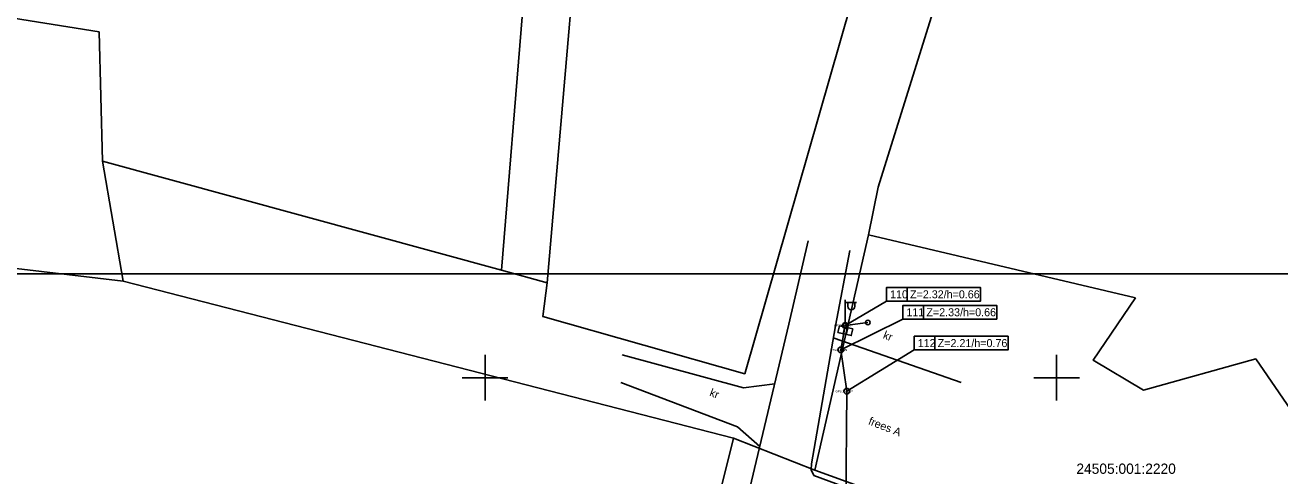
# Model space of a CAD drawing. Extents: x 567100 to 572248, y 6594598 to 6599275.
# Drawn here: x 572059.8 to 572169.5, y 6598491.4 to 6598530.9 of the extents above; entities that cross this region are included whole.
import ezdxf

# ---------------------------------------------------------------- set-up
doc = ezdxf.new("R2010")
doc.units = 0
for name, color, linetype in [('ELRAJATISMP', 7, 'Continuous'), ('KOORDPUNKT', 7, 'Continuous'), ('KORGUS-EH2000', 7, 'Continuous'), ('MOOTKORG-EH2000', 7, 'Continuous'), ('MOOTMPUNKT', 7, 'Continuous'), ('MOOTNR', 7, 'Continuous'), ('PIIR', 7, 'Continuous'), ('POST', 7, 'Continuous'), ('SITRASS', 7, 'Continuous'), ('TEE', 7, 'Continuous'), ('VORK', 7, 'Continuous'), ('VORMISTUS', 7, 'Continuous')]:
    doc.layers.add(name, color=color, linetype=linetype)

msp = doc.modelspace()

# ---------------------------------------------------------------- linework, layer by layer
at = {"layer": 'ELRAJATISMP'}
for p, q in [((572131.46, 6598504.44), (572131.32, 6598503.86)), ((572131.72, 6598504.38), (572131.58, 6598503.8))]:
    msp.add_line(p, q, dxfattribs=at)
msp.add_lwpolyline([(572131.01, 6598504.55), (572132.17, 6598504.27), (572132.03, 6598503.69), (572130.87, 6598503.97)], close=True, dxfattribs=at)
at = {"layer": 'KOORDPUNKT'}
for p, q in [((572136.93, 6598506.7), (572136.93, 6598507.9)), ((572138.36, 6598505.13), (572138.36, 6598506.33)), ((572139.35, 6598502.43), (572139.35, 6598503.63))]:
    msp.add_line(p, q, dxfattribs=at)
for points in [[(572131.5, 6598504.58), (572135.13, 6598506.7), (572143.33, 6598506.7), (572143.33, 6598507.9), (572135.13, 6598507.9), (572135.13, 6598506.7)], [(572131.13, 6598502.43), (572136.56, 6598505.13), (572144.76, 6598505.13), (572144.76, 6598506.33), (572136.56, 6598506.33), (572136.56, 6598505.13)], [(572131.64, 6598498.81), (572137.55, 6598502.43), (572145.75, 6598502.43), (572145.75, 6598503.63), (572137.55, 6598503.63), (572137.55, 6598502.43)]]:
    msp.add_lwpolyline(points, dxfattribs=at)
for centre, radius in [((572131.5, 6598504.58), 0.188), ((572131.5, 6598504.58), 0.00988), ((572131.5, 6598504.58), 0.0121), ((572131.5, 6598504.58), 0.0143), ((572131.5, 6598504.58), 0.0165), ((572131.5, 6598504.58), 0.0188), ((572131.5, 6598504.58), 0.00323), ((572131.5, 6598504.58), 0.00545), ((572131.5, 6598504.58), 0.00766), ((572131.13, 6598502.43), 0.25), ((572131.13, 6598502.43), 0.025), ((572131.13, 6598502.43), 0.0191), ((572131.13, 6598502.43), 0.0221), ((572131.13, 6598502.43), 0.0161), ((572131.13, 6598502.43), 0.0102), ((572131.13, 6598502.43), 0.0132), ((572131.13, 6598502.43), 0.0043), ((572131.13, 6598502.43), 0.00726), ((572131.64, 6598498.81), 0.25), ((572131.64, 6598498.81), 0.0221), ((572131.64, 6598498.81), 0.025), ((572131.64, 6598498.81), 0.0191), ((572131.64, 6598498.81), 0.0132), ((572131.64, 6598498.81), 0.0161), ((572131.64, 6598498.81), 0.0102), ((572131.64, 6598498.81), 0.0043), ((572131.64, 6598498.81), 0.00726)]:
    msp.add_circle(centre, radius, dxfattribs=at)
at = {"layer": 'KORGUS-EH2000'}
for centre in [(572131.5, 6598504.58), (572131.13, 6598502.43), (572131.64, 6598498.81)]:
    msp.add_circle(centre, 0.025, dxfattribs=at)
at = {"layer": 'MOOTMPUNKT'}
for centre in [(572131.5, 6598504.58), (572131.13, 6598502.43), (572131.64, 6598498.81)]:
    msp.add_circle(centre, 0.025, dxfattribs=at)
at = {"layer": 'PIIR'}
for points in [[(572154.26, 6598631.07), (572153.24, 6598604.35), (572150.47, 6598580.99), (572144.43, 6598548.86), (572134.39, 6598516.67), (572133.53, 6598512.51), (572128.86, 6598491.91), (572121.72, 6598494.69), (572068.32, 6598508.46), (572066.52, 6598518.97), (572101.42, 6598509.41), (572105.42, 6598508.31), (572105.04, 6598505.37), (572122.71, 6598500.34), (572132.97, 6598536.07), (572143.37, 6598576.27), (572145.5, 6598591.63), (572148.05, 6598623)], [(572086, 6598392.18), (572099.39, 6598428.8), (572114.56, 6598465.94), (572121.72, 6598494.69), (572128.86, 6598491.91), (572132.96, 6598490.41), (572129.76, 6598459.08), (572124.85, 6598451.81), (572092.57, 6598381.83)]]:
    msp.add_lwpolyline(points, dxfattribs=at)
for points in [[(572068.57, 6598558.96), (572068.55, 6598589.74), (572088.94, 6598587.78), (572103.46, 6598571.36), (572126.26, 6598568.82), (572129.61, 6598579.89), (572143.37, 6598576.27), (572132.97, 6598536.07), (572122.71, 6598500.34), (572105.04, 6598505.37), (572105.42, 6598508.31), (572109.37, 6598554)], [(571953.34, 6598565.82), (572036.85, 6598560.92), (572029.47, 6598536.19), (572066.22, 6598530.28), (572066.52, 6598518.97), (572068.32, 6598508.46), (571934.28, 6598524.32), (571940.39, 6598566.59)], [(572036.85, 6598560.92), (572047.33, 6598560.27), (572044.01, 6598547.97), (572067.55, 6598538.96), (572103.28, 6598531.96), (572101.42, 6598509.41), (572066.52, 6598518.97), (572066.22, 6598530.28), (572029.47, 6598536.19)], [(572047.33, 6598560.27), (572068.57, 6598558.96), (572109.37, 6598554), (572105.42, 6598508.31), (572101.42, 6598509.41), (572103.28, 6598531.96), (572067.55, 6598538.96), (572044.01, 6598547.97)], [(571878.55, 6598527.03), (571884.59, 6598528.9), (571908.6, 6598521.07), (571917.78, 6598519.37), (571918.65, 6598524.01), (571934.28, 6598524.32), (572068.32, 6598508.46), (572121.72, 6598494.69), (572114.56, 6598465.94), (572063.73, 6598478.77), (572019.96, 6598489.55), (571877.36, 6598524.21), (571876.34, 6598526.26)], [(572156.89, 6598507), (572153.21, 6598501.53), (572157.6, 6598498.91), (572167.42, 6598501.64), (572173.22, 6598493.2), (572187.66, 6598484.85), (572181.9, 6598472.45), (572155.18, 6598482.3), (572132.96, 6598490.41), (572128.86, 6598491.91), (572133.53, 6598512.51)]]:
    msp.add_lwpolyline(points, close=True, dxfattribs=at)
at = {"layer": 'POST'}
for p, q in [((572131.5, 6598504.83), (572131.5, 6598506.83)), ((572131.5, 6598506.58), (572132.5, 6598506.58)), ((572131.73, 6598506.25), (572131.73, 6598506.58)), ((572132.34, 6598506.25), (572132.34, 6598506.58)), ((572131.5, 6598504.58), (572131.5, 6598504.58))]:
    msp.add_line(p, q, dxfattribs=at)
msp.add_lwpolyline([(572133.48, 6598504.83), (572131.5, 6598504.58)], dxfattribs=at)
for centre, radius in [((572131.5, 6598504.58), 0.25), ((572133.48, 6598504.83), 0.2)]:
    msp.add_circle(centre, radius, dxfattribs=at)
msp.add_arc((572132.04, 6598506.25), 0.306, 180, 0, dxfattribs=at)
at = {"layer": 'SITRASS'}
msp.add_lwpolyline([(572131.5, 6598504.58), (572131.13, 6598502.43), (572131.64, 6598498.81), (572131.46, 6598479.08), (572129.67, 6598469.87), (572129.18, 6598465.71)], dxfattribs=at)
msp.add_lwpolyline([(572131.5, 6598504.58), (572131.13, 6598502.43), (572131.64, 6598498.81), (572131.46, 6598479.08), (572129.67, 6598469.87), (572129.18, 6598465.71)], dxfattribs=at)
at = {"layer": 'TEE'}
for points in [[(572116.9, 6598463.95), (572126.58, 6598504.69), (572128.26, 6598511.98)], [(572154.8, 6598481.8), (572128.77, 6598491.44), (572128.54, 6598491.94), (572128.56, 6598492.46), (572130.66, 6598504.54), (572131.9, 6598511.15)], [(572141.65, 6598499.59), (572130.53, 6598503.47)], [(572125.34, 6598499.47), (572122.6, 6598499.11), (572111.99, 6598501.99)], [(572124.04, 6598493.98), (572122.08, 6598495.7), (572111.86, 6598499.57)]]:
    msp.add_lwpolyline(points, dxfattribs=at)
at = {"layer": 'VORK'}
for p, q in [((572100, 6598502), (572100, 6598498)), ((572150, 6598502), (572150, 6598498)), ((572098, 6598500), (572102, 6598500)), ((572148, 6598500), (572152, 6598500))]:
    msp.add_line(p, q, dxfattribs=at)
at = {"layer": 'VORMISTUS'}
msp.add_lwpolyline([(571831.75, 6598217.08), (571831.75, 6598509.08), (572239.75, 6598509.08), (572239.75, 6598217.08)], close=True, dxfattribs=at)

# ---------------------------------------------------------------- texts
at = {"layer": 'KOORDPUNKT'}
for s, p in [('110', (572135.43, 6598506.95)), ('Z=2.32/h=0.66', (572137.18, 6598506.95)), ('111', (572136.86, 6598505.38)), ('Z=2.33/h=0.66', (572138.61, 6598505.38)), ('112', (572137.85, 6598502.68)), ('Z=2.21/h=0.76', (572139.6, 6598502.68))]:
    msp.add_text(s, height=0.7, dxfattribs=at).set_placement(p)
at = {"layer": 'KORGUS-EH2000'}
for s, p in [(' 2.98', (572131.5, 6598504.49)), (' 2.99', (572131.13, 6598502.34)), (' 2.97', (572131.64, 6598498.72))]:
    msp.add_text(s, height=0.175, dxfattribs=at).set_placement(p)
at = {"layer": 'MOOTKORG-EH2000'}
for s, p in [(' 2.98', (572131.5, 6598504.49)), (' 2.99', (572131.13, 6598502.34)), (' 2.97', (572131.64, 6598498.72))]:
    msp.add_text(s, height=0.175, dxfattribs=at).set_placement(p)
at = {"layer": 'MOOTNR'}
for s, p in [('GPS0022 ', (572130.52, 6598504.49)), ('GPS0021 ', (572130.19, 6598502.34)), ('GPS0020 ', (572130.66, 6598498.72))]:
    msp.add_text(s, height=0.175, dxfattribs=at).set_placement(p)
at = {"layer": 'PIIR'}
msp.add_text('24505:001:2220', height=0.9, dxfattribs=at).set_placement((572151.73, 6598491.58))
at = {"layer": 'TEE'}
for s, p in [('kr', (572134.76, 6598503.47)), ('kr', (572119.58, 6598498.43)), ('frees A', (572133.47, 6598495.93))]:
    msp.add_text(s, height=0.7, rotation=338.6929, dxfattribs=at).set_placement(p)

doc.saveas('drawing.dxf')
